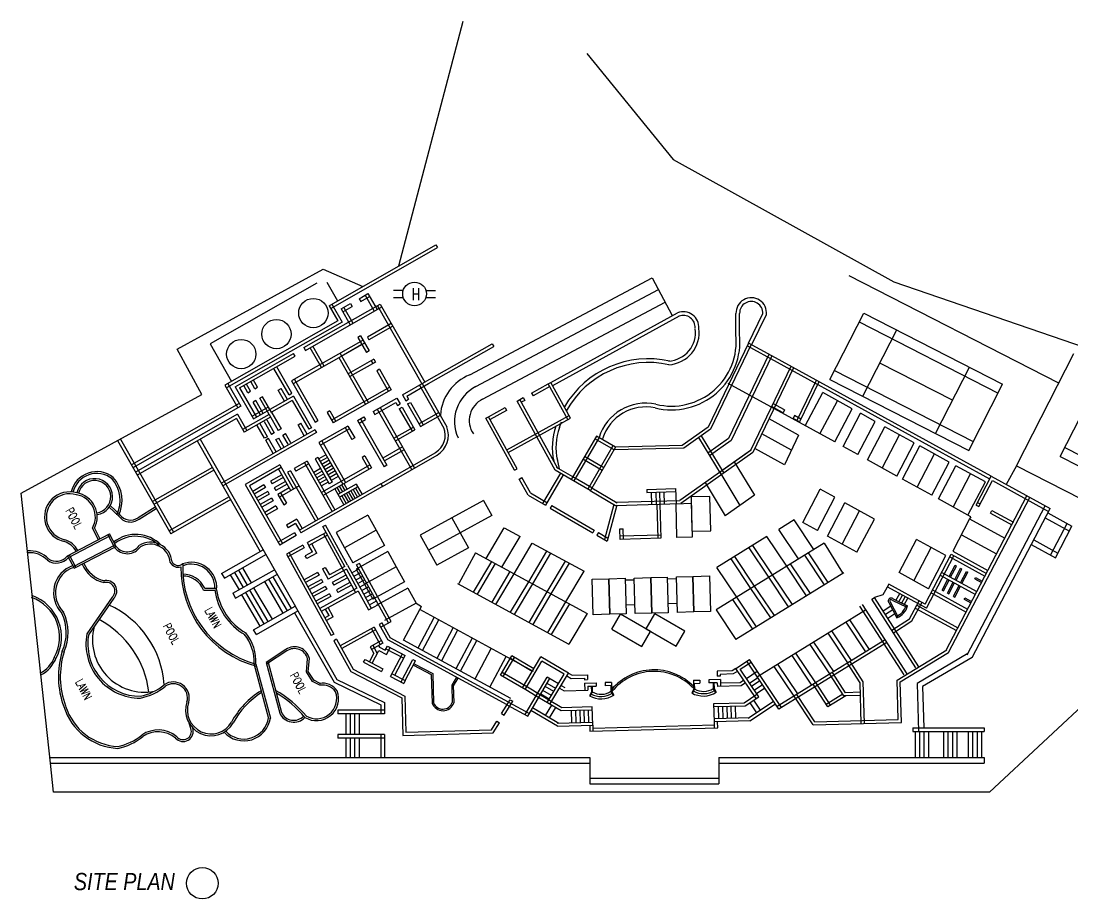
# Model space of a CAD drawing. Extents: x -2888 to 8486, y -2377 to 1555.
# Drawn here: x 5627.1 to 5827.4, y -234.8 to -67.6 of the extents above; entities that cross this region are included whole.
import ezdxf
from ezdxf.enums import TextEntityAlignment as Align

# ---------------------------------------------------------------- set-up
doc = ezdxf.new("R2010")
doc.units = 0
doc.layers.get('0').update_dxf_attribs({"linetype": 'CONTINUOUS'})
doc.layers.add('BUILD', color=8, linetype='CONTINUOUS')
doc.layers.add('MIMIC_SIZE', color=7, linetype='CONTINUOUS')
doc.styles.add('ARIAL_NARROW_ITALIC', font='ARIALNI.TTF')
doc.styles.add('PLOT02__REVB$0$NARROW', font='SIMPLEX', dxfattribs={"width": 0.75})

msp = doc.modelspace()

# ---------------------------------------------------------------- linework, layer by layer
at = {"color": 1, "linetype": 'BYBLOCK'}
for centre, radius in [((5702.034, -119.592), 2.25), ((5661.628, -231.78), 3)]:
    msp.add_circle(centre, radius, dxfattribs=at)
at = {"layer": 'MIMIC_SIZE', "color": 0}
for p, q in [((5699.057, -114.249), (5711.291, -67.641)), ((5734.857, -73.827), (5751.284, -93.974)), ((5751.284, -93.974), (5793.3, -117.281)), ((5685.766, -121.829), (5706.081, -110.243)), ((5686.065, -122.353), (5706.38, -110.767)), ((5706.081, -110.243), (5706.38, -110.767)), ((5656.814, -130.087), (5684.65, -114.896)), ((5684.65, -114.896), (5692.183, -118.169)), ((5824.687, -136.558), (5784.792, -116.156)), ((5683.446, -117.526), (5663.107, -129.125)), ((5685.355, -117.337), (5687.389, -120.903)), ((5712.536, -134.979), (5747.292, -116.531)), ((5747.292, -116.531), (5751.11, -123.723)), ((5793.3, -117.281), (5892.087, -151.309)), ((5691.485, -120.497), (5693.163, -119.54)), ((5691.784, -121.021), (5693.462, -120.064)), ((5692.639, -119.839), (5694.369, -122.872)), ((5693.163, -119.54), (5694.893, -122.573)), ((5713.731, -137.23), (5748.487, -118.782)), ((5680.984, -129.81), (5695.493, -121.536)), ((5681.283, -130.334), (5695.792, -122.06)), ((5685.766, -121.829), (5687.413, -124.717)), ((5686.29, -121.53), (5688.236, -124.942)), ((5688.049, -122.457), (5689.835, -121.438)), ((5688.348, -122.981), (5690.133, -121.962)), ((5688.573, -122.158), (5690.303, -125.191)), ((5689.835, -121.438), (5690.133, -121.962)), ((5691.485, -120.497), (5691.784, -121.021)), ((5694.969, -121.835), (5703.443, -136.694)), ((5695.493, -121.536), (5703.967, -136.395)), ((5715, -139.621), (5749.756, -121.173)), ((5688.049, -122.457), (5689.779, -125.489)), ((5727.995, -136.437), (5752.117, -123.169)), ((5728.336, -137.057), (5752.458, -123.789)), ((5763.224, -127.36), (5763.224, -123.331)), ((5763.928, -127.288), (5763.931, -123.308)), ((5765.602, -128.94), (5768.342, -123.336)), ((5766.238, -129.251), (5769.038, -123.524)), ((5781.102, -135.863), (5787.565, -123.225)), ((5787.565, -123.225), (5814.002, -136.745)), ((5687.413, -124.717), (5665.944, -136.961)), ((5688.236, -124.942), (5666.242, -137.485)), ((5697.603, -125.236), (5693.057, -127.829)), ((5697.902, -125.76), (5693.356, -128.353)), ((5786.689, -124.937), (5813.127, -138.457)), ((5691.762, -127.6), (5691.238, -127.899)), ((5691.238, -127.899), (5692.868, -130.757)), ((5691.762, -127.6), (5693.392, -130.458)), ((5693.057, -127.829), (5693.356, -128.353)), ((5787.41, -139.089), (5793.873, -126.451)), ((5661.544, -138.755), (5656.814, -130.087)), ((5663.107, -129.125), (5667.176, -136.258)), ((5692.227, -128.416), (5678.633, -136.168)), ((5692.525, -128.94), (5678.932, -136.692)), ((5680.984, -129.81), (5681.283, -130.334)), ((5684.299, -133.631), (5682.14, -129.846)), ((5684.823, -133.332), (5682.664, -129.547)), ((5692.001, -129.238), (5688.049, -131.493)), ((5704.393, -136.152), (5716.816, -129.067)), ((5704.692, -136.676), (5717.115, -129.591)), ((5716.816, -129.067), (5717.115, -129.591)), ((5765.6, -128.945), (5757.917, -144.946)), ((5766.135, -129.202), (5758.385, -145.341)), ((5811.539, -154.833), (5765.343, -129.48)), ((5770.043, -131.383), (5765.6, -128.945)), ((5667.903, -137.271), (5678.992, -130.946)), ((5668.725, -137.496), (5679.291, -131.47)), ((5679.291, -131.47), (5678.992, -130.946)), ((5687.639, -131.726), (5692.718, -140.632)), ((5687.864, -130.904), (5693.242, -140.333)), ((5694.289, -132.031), (5689.402, -134.818)), ((5693.392, -130.458), (5692.868, -130.757)), ((5693.392, -130.458), (5692.868, -130.757)), ((5694.289, -132.031), (5694.588, -132.555)), ((5769.508, -131.126), (5761.825, -147.127)), ((5770.043, -131.383), (5762.293, -147.522)), ((5811.825, -154.313), (5770.043, -131.383)), ((5816.618, -152.337), (5827.578, -130.906)), ((5678.142, -138.81), (5675.266, -133.766)), ((5678.666, -138.511), (5675.79, -133.467)), ((5694.588, -132.555), (5689.701, -135.342)), ((5693.765, -132.33), (5694.064, -132.854)), ((5695.368, -133.924), (5694.844, -134.223)), ((5695.368, -133.924), (5694.844, -134.223)), ((5695.368, -133.924), (5697.604, -137.845)), ((5773.662, -133.406), (5765.979, -149.407)), ((5774.197, -133.663), (5766.447, -149.802)), ((5781.977, -134.151), (5808.415, -147.671)), ((5804.462, -139.838), (5790.642, -132.77)), ((5801.231, -146.157), (5807.694, -133.519)), ((5672.155, -137.363), (5671.37, -135.988)), ((5678.633, -136.168), (5683.095, -143.991)), ((5679.157, -135.869), (5683.619, -143.693)), ((5694.844, -134.223), (5697.08, -138.144)), ((5699.733, -138.809), (5704.393, -136.152)), ((5778.489, -136.055), (5774.832, -143.669)), ((5781.102, -135.863), (5807.539, -149.383)), ((5665.944, -136.961), (5668.406, -141.28)), ((5666.468, -136.662), (5668.93, -140.981)), ((5667.903, -137.271), (5671.389, -143.384)), ((5668.725, -137.496), (5671.913, -143.085)), ((5670.293, -138.425), (5669.509, -137.049)), ((5670.817, -138.126), (5670.033, -136.75)), ((5670.293, -138.425), (5670.817, -138.126)), ((5671.631, -137.662), (5670.846, -136.286)), ((5671.631, -137.662), (5672.155, -137.363)), ((5676.094, -137.92), (5676.618, -137.621)), ((5677.29, -140.018), (5676.094, -137.92)), ((5677.814, -139.719), (5676.618, -137.621)), ((5697.306, -137.321), (5686.234, -143.636)), ((5697.604, -137.845), (5686.533, -144.16)), ((5700.556, -139.035), (5704.692, -136.676)), ((5702.977, -136.959), (5707.634, -145.125)), ((5703.501, -136.661), (5708.181, -144.867)), ((5724.317, -138.46), (5727.475, -136.723)), ((5727.761, -137.243), (5724.603, -138.98)), ((5727.475, -136.723), (5727.995, -136.437)), ((5731.219, -143.53), (5727.475, -136.723)), ((5731.739, -143.244), (5727.995, -136.437)), ((5782.023, -147.778), (5761.745, -136.65)), ((5779.023, -136.312), (5775.353, -143.955)), ((5807.539, -149.383), (5814.002, -136.745)), ((5824.968, -150.565), (5831.431, -137.927)), ((5627.111, -157.546), (5661.544, -138.755)), ((5671.819, -139.883), (5671.295, -140.182)), ((5672.696, -142.638), (5671.295, -140.182)), ((5673.22, -142.339), (5671.819, -139.883)), ((5673.099, -139.153), (5672.575, -139.451)), ((5674.329, -142.527), (5672.575, -139.451)), ((5674.853, -142.228), (5673.099, -139.153)), ((5678.977, -139.056), (5674.5, -141.609)), ((5678.752, -139.879), (5674.799, -142.133)), ((5678.142, -138.81), (5678.666, -138.511)), ((5678.752, -139.879), (5681.88, -145.365)), ((5678.977, -139.056), (5682.404, -145.066)), ((5694.149, -141.994), (5698.67, -139.416)), ((5698.67, -139.416), (5699.311, -140.54)), ((5699.733, -138.809), (5700.374, -139.933)), ((5700.374, -139.933), (5700.898, -139.634)), ((5700.556, -139.035), (5700.898, -139.634)), ((5721.557, -139.978), (5722.077, -139.692)), ((5728.792, -153.131), (5721.557, -139.978)), ((5722.077, -139.692), (5722.714, -139.342)), ((5729.312, -152.845), (5722.077, -139.692)), ((5723, -139.862), (5722.363, -140.212)), ((5722.714, -139.342), (5723, -139.862)), ((5724.317, -138.46), (5724.603, -138.98)), ((5776.422, -144.705), (5779.739, -138.378)), ((5779.223, -146.242), (5782.54, -139.915)), ((5785.34, -141.452), (5779.739, -138.378)), ((5668.632, -140.457), (5648.13, -152.149)), ((5668.93, -140.981), (5648.428, -152.673)), ((5671.09, -142.86), (5674.201, -141.085)), ((5671.389, -143.384), (5674.5, -141.609)), ((5685.917, -141.862), (5685.393, -142.161)), ((5685.917, -141.862), (5685.393, -142.161)), ((5685.393, -142.161), (5686.533, -144.16)), ((5685.917, -141.862), (5687.057, -143.861)), ((5694.149, -141.994), (5694.448, -142.518)), ((5694.448, -142.518), (5698.445, -140.239)), ((5694.935, -141.546), (5701.503, -153.062)), ((5695.459, -141.247), (5702.027, -152.763)), ((5698.445, -140.239), (5698.787, -140.838)), ((5698.787, -140.838), (5699.311, -140.54)), ((5699.135, -141.449), (5699.659, -141.15)), ((5699.135, -141.449), (5701.589, -145.752)), ((5699.659, -141.15), (5702.113, -145.453)), ((5700.722, -140.543), (5701.246, -140.244)), ((5700.722, -140.543), (5703.176, -144.846)), ((5701.246, -140.244), (5703.7, -144.547)), ((5702.877, -144.322), (5706.645, -142.173)), ((5716.114, -142.972), (5719.272, -141.235)), ((5719.558, -141.755), (5716.4, -143.492)), ((5719.272, -141.235), (5719.558, -141.755)), ((5772.196, -142.223), (5770.006, -141.021)), ((5772.454, -141.687), (5770.263, -140.485)), ((5772.454, -141.687), (5772.196, -142.223)), ((5782.023, -147.778), (5785.34, -141.452)), ((5668.336, -142.482), (5648.928, -153.55)), ((5668.111, -143.305), (5649.227, -154.074)), ((5668.111, -143.305), (5669.602, -145.918)), ((5668.336, -142.482), (5670.126, -145.619)), ((5674.329, -142.527), (5669.303, -145.394)), ((5674.628, -143.051), (5669.602, -145.918)), ((5673.402, -143.877), (5674.803, -146.333)), ((5673.926, -143.578), (5675.327, -146.034)), ((5674.329, -142.527), (5676.083, -145.603)), ((5674.853, -142.228), (5676.607, -145.304)), ((5679.845, -144.498), (5680.369, -144.199)), ((5681.566, -146.298), (5680.369, -144.199)), ((5683.095, -143.991), (5683.619, -143.693)), ((5691.199, -143.677), (5692.396, -142.994)), ((5691.199, -143.677), (5696.235, -152.508)), ((5691.497, -144.201), (5692.695, -143.518)), ((5691.723, -143.378), (5696.759, -152.209)), ((5692.396, -142.994), (5692.695, -143.518)), ((5703.176, -144.846), (5706.944, -142.697)), ((5715.595, -143.258), (5716.114, -142.972)), ((5721.034, -153.147), (5715.595, -143.258)), ((5721.554, -152.861), (5716.114, -142.972)), ((5719.573, -149.259), (5731.453, -142.724)), ((5719.858, -149.779), (5731.739, -143.244)), ((5729.627, -145.013), (5730.011, -143.957)), ((5775.158, -146.495), (5769.521, -143.401)), ((5774.383, -142.746), (5774.126, -143.282)), ((5775.353, -143.955), (5774.126, -143.282)), ((5775.61, -143.42), (5774.383, -142.746)), ((5783.611, -148.65), (5786.928, -142.323)), ((5786.411, -150.187), (5789.728, -143.86)), ((5789.728, -143.86), (5786.928, -142.323)), ((5683.059, -145.446), (5665.252, -155.602)), ((5683.358, -145.97), (5665.55, -156.125)), ((5673.496, -147.079), (5672.095, -144.622)), ((5674.02, -146.78), (5672.619, -144.323)), ((5675.327, -146.034), (5674.803, -146.333)), ((5676.607, -145.304), (5676.083, -145.603)), ((5676.967, -146.455), (5677.491, -146.156)), ((5678.499, -147.924), (5677.491, -146.156)), ((5681.042, -146.596), (5679.845, -144.498)), ((5682.404, -145.066), (5681.88, -145.365)), ((5683.059, -145.446), (5683.358, -145.97)), ((5689.338, -144.738), (5683.828, -147.88)), ((5689.637, -145.262), (5684.127, -148.404)), ((5688.814, -145.037), (5690.114, -147.317)), ((5689.338, -144.738), (5690.638, -147.018)), ((5698.079, -147.059), (5701.814, -144.929)), ((5698.378, -147.583), (5702.113, -145.453)), ((5757.917, -144.946), (5752.965, -148.446)), ((5758.385, -145.341), (5753.308, -148.93)), ((5788.261, -151.202), (5791.578, -144.875)), ((5797.179, -147.949), (5791.578, -144.875)), ((5645.488, -147.517), (5655.6, -165.249)), ((5646.018, -147.228), (5656.124, -164.95)), ((5660.662, -147.553), (5672.67, -168.61)), ((5661.186, -147.254), (5679.363, -179.127)), ((5674.02, -146.78), (5673.496, -147.079)), ((5674.213, -147.118), (5673.689, -147.417)), ((5675.14, -149.962), (5673.689, -147.417)), ((5675.664, -149.663), (5674.213, -147.118)), ((5675.646, -147.331), (5676.17, -147.032)), ((5676.654, -149.099), (5675.646, -147.331)), ((5677.178, -148.8), (5676.17, -147.032)), ((5677.975, -148.223), (5676.967, -146.455)), ((5683.828, -147.88), (5688.357, -155.821)), ((5684.352, -147.581), (5688.881, -155.523)), ((5690.638, -147.018), (5690.114, -147.317)), ((5708.481, -146.61), (5708.491, -146.628)), ((5736.649, -146.654), (5731.84, -154.907)), ((5737.162, -146.952), (5732.352, -155.206)), ((5740.008, -149.297), (5736.351, -147.166)), ((5740.323, -148.795), (5736.649, -146.654)), ((5756.082, -146.919), (5760.424, -154.06)), ((5756.588, -146.611), (5760.909, -153.717)), ((5761.825, -147.127), (5757.896, -149.904)), ((5762.293, -147.522), (5758.205, -150.412)), ((5773.801, -149.32), (5768.164, -146.226)), ((5775.158, -146.495), (5772.444, -152.145)), ((5791.061, -152.739), (5794.378, -146.412)), ((5793.861, -154.275), (5797.179, -147.949)), ((5695.606, -155.73), (5706.061, -149.768)), ((5699.726, -148.73), (5695.99, -150.86)), ((5700.025, -149.254), (5696.289, -151.384)), ((5739.811, -148.496), (5735.001, -156.75)), ((5740.323, -148.795), (5735.514, -157.048)), ((5753.308, -148.93), (5740.008, -149.297)), ((5752.965, -148.446), (5740.323, -148.795)), ((5766.105, -149.318), (5752.526, -158.916)), ((5766.447, -149.802), (5752.722, -159.504)), ((5765.979, -149.407), (5760.6, -153.209)), ((5772.444, -152.145), (5766.808, -149.052)), ((5786.411, -150.187), (5783.611, -148.65)), ((5794.905, -154.848), (5798.222, -148.521)), ((5797.705, -156.385), (5801.022, -150.058)), ((5803.823, -151.595), (5798.222, -148.521)), ((5825.844, -148.853), (5852.281, -162.373)), ((5676.358, -152.14), (5669.791, -155.886)), ((5676.358, -152.14), (5678.987, -156.752)), ((5681.593, -151.426), (5679.136, -152.828)), ((5681.892, -151.95), (5679.435, -153.352)), ((5681.069, -151.725), (5686.36, -161.003)), ((5681.593, -151.426), (5686.884, -160.704)), ((5683.632, -150.715), (5683.108, -151.014)), ((5683.108, -151.014), (5685.806, -155.745)), ((5683.632, -150.715), (5686.33, -155.446)), ((5685.172, -150.235), (5683.803, -151.016)), ((5685.463, -150.746), (5684.095, -151.527)), ((5693.568, -152.156), (5684.322, -157.428)), ((5685.754, -151.257), (5684.386, -152.037)), ((5686.046, -151.768), (5684.677, -152.548)), ((5692.583, -150.429), (5692.059, -150.728)), ((5692.059, -150.728), (5693.343, -152.978)), ((5692.583, -150.429), (5693.867, -152.68)), ((5695.905, -156.254), (5706.37, -150.286)), ((5696.759, -152.209), (5696.235, -152.508)), ((5729.134, -150.822), (5729.598, -152.914)), ((5737.733, -153.201), (5734.076, -151.07)), ((5738.049, -152.698), (5734.375, -150.557)), ((5762.907, -151.578), (5766.761, -157.917)), ((5793.861, -154.275), (5788.261, -151.202)), ((5800.506, -157.922), (5803.823, -151.595)), ((5824.968, -150.565), (5851.406, -164.085)), ((5663.55, -152.617), (5652.115, -159.138)), ((5663.849, -153.141), (5652.414, -159.662)), ((5676.657, -152.664), (5670.613, -156.111)), ((5676.74, -154.029), (5674.594, -155.253)), ((5676.133, -152.963), (5678.463, -157.05)), ((5678.391, -153.253), (5677.867, -153.552)), ((5677.867, -153.552), (5683.158, -162.829)), ((5678.391, -153.253), (5683.682, -162.531)), ((5679.136, -152.828), (5679.435, -153.352)), ((5684.153, -152.847), (5682.833, -153.6)), ((5684.445, -153.358), (5683.124, -154.111)), ((5684.736, -153.869), (5683.416, -154.622)), ((5693.867, -152.68), (5684.621, -157.952)), ((5686.337, -152.279), (5684.969, -153.059)), ((5686.628, -152.79), (5685.26, -153.57)), ((5686.92, -153.3), (5685.551, -154.081)), ((5687.211, -153.811), (5685.843, -154.592)), ((5721.034, -153.147), (5721.554, -152.861)), ((5729.804, -153.721), (5726.424, -159.52)), ((5730.316, -154.019), (5726.937, -159.818)), ((5731.84, -154.907), (5728.792, -153.131)), ((5732.139, -154.395), (5729.091, -152.619)), ((5760.128, -153.542), (5763.982, -159.881)), ((5801.796, -158.63), (5805.114, -152.304)), ((5804.597, -160.167), (5807.914, -153.841)), ((5810.714, -155.377), (5805.114, -152.304)), ((5816.618, -152.337), (5814.675, -155.878)), ((5816.618, -152.337), (5856.514, -172.739)), ((5669.791, -155.886), (5676.358, -167.402)), ((5670.613, -156.111), (5676.882, -167.103)), ((5673.368, -155.953), (5671.221, -157.177)), ((5673.368, -155.953), (5673.666, -156.477)), ((5674.594, -155.253), (5674.893, -155.777)), ((5677.039, -154.553), (5674.893, -155.777)), ((5677.451, -155.274), (5675.304, -156.498)), ((5677.749, -155.798), (5675.603, -157.022)), ((5680.04, -156.151), (5676.317, -158.274)), ((5695.606, -155.73), (5680.109, -164.568)), ((5685.027, -154.38), (5683.707, -155.133)), ((5685.319, -154.89), (5683.998, -155.643)), ((5685.61, -155.401), (5684.29, -156.154)), ((5686.33, -155.446), (5685.806, -155.745)), ((5687.502, -154.322), (5686.134, -155.103)), ((5690.914, -155.812), (5687.457, -157.784)), ((5687.698, -156.198), (5688.321, -157.291)), ((5688.13, -155.951), (5688.753, -157.044)), ((5688.562, -155.705), (5689.185, -156.798)), ((5690.914, -155.812), (5692.031, -157.769)), ((5695.606, -155.73), (5695.905, -156.254)), ((5721.966, -154.842), (5722.486, -154.556)), ((5723.651, -157.904), (5721.966, -154.842)), ((5724.091, -157.474), (5722.486, -154.556)), ((5735.497, -157.038), (5731.84, -154.907)), ((5735.813, -156.536), (5732.139, -154.395)), ((5757.35, -155.506), (5761.204, -161.845)), ((5800.506, -157.922), (5794.905, -154.848)), ((5807.397, -161.704), (5810.714, -155.377)), ((5808.945, -159.806), (5811.825, -154.313)), ((5809.465, -160.091), (5812.069, -155.124)), ((5811.825, -154.313), (5823.03, -160.463)), ((5812.069, -155.124), (5822.754, -160.988)), ((5632.716, -208.914), (5627.111, -157.546)), ((5666.736, -158.204), (5655.302, -164.725)), ((5673.666, -156.477), (5671.52, -157.701)), ((5674.078, -157.198), (5671.931, -158.422)), ((5674.376, -157.722), (5672.23, -158.946)), ((5674.078, -157.198), (5674.376, -157.722)), ((5675.304, -156.498), (5675.603, -157.022)), ((5678.165, -156.526), (5676.018, -157.75)), ((5676.018, -157.75), (5677.153, -159.74)), ((5676.542, -157.452), (5677.677, -159.441)), ((5695.905, -156.254), (5680.407, -165.092)), ((5686.833, -156.691), (5688.573, -159.741)), ((5687.265, -156.444), (5687.889, -157.537)), ((5691.213, -156.336), (5687.755, -158.308)), ((5688.188, -158.061), (5689.005, -159.495)), ((5688.62, -157.815), (5689.437, -159.248)), ((5689.052, -157.568), (5689.87, -159.002)), ((5689.484, -157.322), (5690.302, -158.755)), ((5689.916, -157.075), (5690.734, -158.509)), ((5690.349, -156.829), (5691.166, -158.262)), ((5690.781, -156.582), (5691.598, -158.016)), ((5723.651, -157.904), (5726.937, -159.818)), ((5724.091, -157.474), (5727.235, -159.306)), ((5735.497, -157.038), (5740.316, -159.846)), ((5735.795, -156.526), (5740.614, -159.334)), ((5746.268, -156.795), (5751.743, -156.643)), ((5746.268, -156.795), (5746.285, -157.387)), ((5746.285, -157.387), (5751.759, -157.236)), ((5747.111, -157.365), (5747.174, -159.657)), ((5747.987, -157.34), (5748.051, -159.633)), ((5748.695, -157.321), (5748.758, -159.613)), ((5749.487, -157.299), (5749.55, -159.591)), ((5751.743, -156.643), (5751.822, -159.529)), ((5766.761, -157.917), (5761.204, -161.845)), ((5775.939, -163.105), (5779.257, -156.778)), ((5782.057, -158.315), (5779.257, -156.778)), ((5803.159, -187.571), (5818.632, -158.062)), ((5643.9, -160.195), (5645.659, -161.827)), ((5644.141, -159.936), (5645.899, -161.568)), ((5649.408, -162.174), (5652.665, -160.132)), ((5667.035, -158.728), (5655.6, -165.249)), ((5674.792, -158.45), (5672.645, -159.674)), ((5675.091, -158.974), (5672.944, -160.198)), ((5675.652, -159.959), (5673.506, -161.183)), ((5674.792, -158.45), (5675.091, -158.974)), ((5675.652, -159.959), (5675.951, -160.483)), ((5677.153, -159.74), (5677.677, -159.441)), ((5715.171, -158.89), (5709.144, -162.2)), ((5715.171, -158.89), (5716.747, -161.759)), ((5728.168, -159.85), (5727.87, -160.362)), ((5728.168, -159.85), (5736.262, -164.566)), ((5739.992, -159.658), (5738.17, -166.364)), ((5740.565, -159.813), (5738.701, -166.674)), ((5740.299, -159.253), (5752.526, -158.916)), ((5740.316, -159.846), (5752.722, -159.504)), ((5748.166, -159.63), (5748.345, -166.136)), ((5748.758, -159.613), (5748.938, -166.119)), ((5778.74, -164.642), (5782.057, -158.315)), ((5780.661, -165.696), (5783.978, -159.37)), ((5789.579, -162.443), (5783.978, -159.37)), ((5807.942, -162.003), (5801.796, -158.63)), ((5803.685, -187.846), (5819.157, -158.337)), ((5807.25, -188.323), (5822.12, -159.963)), ((5808.945, -159.806), (5809.465, -160.091)), ((5809.22, -159.28), (5809.74, -159.566)), ((5649.596, -162.474), (5652.853, -160.432)), ((5675.951, -160.483), (5673.805, -161.707)), ((5693.154, -161.727), (5687.127, -165.037)), ((5693.154, -161.727), (5694.73, -164.596)), ((5709.144, -162.2), (5703.117, -165.51)), ((5709.144, -162.2), (5710.72, -165.069)), ((5709.144, -162.2), (5710.72, -165.069)), ((5716.747, -161.759), (5710.72, -165.069)), ((5727.87, -160.362), (5735.963, -165.078)), ((5783.461, -167.233), (5786.778, -160.906)), ((5807.942, -162.003), (5807.718, -162.437)), ((5808.169, -188.805), (5823.03, -160.463)), ((5811.701, -161.318), (5811.976, -160.793)), ((5811.701, -161.318), (5815.757, -163.544)), ((5811.976, -160.793), (5816.043, -163.024)), ((5822.092, -162.209), (5826.722, -164.75)), ((5822.591, -161.299), (5827.204, -163.831)), ((5640.693, -164.177), (5641.795, -166.386)), ((5641.092, -164.184), (5642.109, -166.222)), ((5679.62, -162.493), (5677.684, -163.598)), ((5677.684, -163.598), (5677.982, -164.122)), ((5679.395, -163.316), (5677.982, -164.122)), ((5679.395, -163.316), (5680.109, -164.568)), ((5679.62, -162.493), (5680.633, -164.27)), ((5684.578, -163.878), (5685.098, -163.592)), ((5688.763, -171.498), (5684.578, -163.878)), ((5689.283, -171.213), (5685.098, -163.592)), ((5715.654, -169.958), (5719.108, -164.13)), ((5719.108, -164.13), (5722.125, -165.771)), ((5774.305, -162.607), (5771.383, -164.411)), ((5778.075, -168.235), (5774.305, -162.607)), ((5778.74, -164.642), (5775.939, -163.105)), ((5786.262, -168.77), (5789.579, -162.443)), ((5807.718, -162.437), (5804.514, -168.549)), ((5807.718, -162.437), (5814.412, -166.111)), ((5823.137, -169.351), (5826.294, -163.331)), ((5824.047, -169.851), (5827.204, -163.831)), ((5635.983, -169.429), (5643.954, -165.256)), ((5636.147, -169.743), (5644.118, -165.57)), ((5644.896, -167.819), (5643.64, -165.42)), ((5645.21, -167.655), (5643.954, -165.256)), ((5679.197, -165.088), (5676.059, -166.878)), ((5679.496, -165.612), (5676.358, -167.402)), ((5679.197, -165.088), (5679.496, -165.612)), ((5680.109, -164.568), (5680.407, -165.092)), ((5685.19, -164.993), (5681.645, -166.94)), ((5685.476, -165.513), (5681.931, -167.46)), ((5684.67, -165.278), (5690.804, -176.447)), ((5687.127, -165.037), (5688.703, -167.906)), ((5694.73, -164.596), (5688.703, -167.906)), ((5694.73, -164.596), (5696.305, -167.465)), ((5703.117, -165.51), (5704.693, -168.379)), ((5710.72, -165.069), (5704.693, -168.379)), ((5710.72, -165.069), (5712.295, -167.938)), ((5718.671, -171.599), (5722.125, -165.771)), ((5736.262, -164.566), (5735.963, -165.078)), ((5737.061, -165.032), (5736.763, -165.544)), ((5736.763, -165.544), (5738.701, -166.674)), ((5737.061, -165.032), (5738.862, -166.081)), ((5741.148, -164.346), (5741.741, -164.329)), ((5741.203, -166.333), (5741.148, -164.346)), ((5748.922, -165.527), (5741.187, -165.74)), ((5748.938, -166.119), (5741.203, -166.333)), ((5741.796, -166.317), (5741.741, -164.329)), ((5769.134, -165.8), (5759.596, -171.69)), ((5772.905, -171.428), (5769.134, -165.8)), ((5775.154, -170.04), (5771.383, -164.411)), ((5786.262, -168.77), (5780.661, -165.696)), ((5806.151, -165.426), (5812.844, -169.1)), ((5637.075, -171.515), (5645.045, -167.342)), ((5637.239, -171.828), (5645.21, -167.655)), ((5680.74, -167.437), (5677.627, -169.146)), ((5681.026, -167.956), (5677.913, -169.666)), ((5680.74, -167.437), (5681.026, -167.956)), ((5681.931, -167.46), (5681.645, -166.94)), ((5682.613, -168.702), (5681.931, -167.46)), ((5683.418, -168.936), (5682.45, -167.174)), ((5688.703, -167.906), (5690.278, -170.775)), ((5696.305, -167.465), (5690.278, -170.775)), ((5712.295, -167.938), (5706.268, -171.247)), ((5720.993, -172.861), (5724.447, -167.033)), ((5724.447, -167.033), (5734.296, -172.388)), ((5780.009, -167.041), (5759.443, -179.742)), ((5769.486, -173.54), (5765.716, -167.911)), ((5770.204, -173.096), (5766.434, -167.468)), ((5780.009, -167.041), (5783.49, -172.678)), ((5794.287, -172.655), (5797.605, -166.328)), ((5797.088, -174.192), (5800.405, -167.865)), ((5803.205, -169.402), (5797.605, -166.328)), ((5819.435, -167.319), (5824.047, -169.851)), ((5819.934, -166.409), (5824.529, -168.931)), ((5635.872, -169.52), (5635.983, -169.429)), ((5635.983, -169.429), (5637.239, -171.828)), ((5636.297, -169.265), (5637.552, -171.664)), ((5665.301, -172.828), (5673.203, -168.326)), ((5665.818, -173.735), (5673.731, -169.226)), ((5677.627, -169.146), (5686.129, -184.626)), ((5678.147, -168.86), (5686.648, -184.341)), ((5682.613, -168.702), (5681.212, -169.471)), ((5681.497, -169.991), (5681.212, -169.471)), ((5683.418, -168.936), (5681.497, -169.991)), ((5696.96, -168.658), (5690.933, -171.968)), ((5696.96, -168.658), (5698.536, -171.527)), ((5704.693, -168.379), (5706.268, -171.247)), ((5713.657, -168.873), (5710.493, -174.693)), ((5713.657, -168.873), (5734.893, -180.419)), ((5723.781, -174.377), (5727.235, -168.55)), ((5724.523, -174.781), (5727.977, -168.953)), ((5766.067, -175.651), (5762.297, -170.022)), ((5766.785, -175.207), (5763.015, -169.579)), ((5780.094, -174.946), (5776.323, -169.317)), ((5780.812, -174.502), (5777.042, -168.874)), ((5799.242, -178.627), (5804.212, -169.148)), ((5799.487, -179.438), (5804.732, -169.434)), ((5799.888, -175.729), (5803.205, -169.402)), ((5803.937, -169.674), (5810.62, -173.342)), ((5804.212, -169.148), (5810.906, -172.822)), ((5804.514, -168.549), (5811.207, -172.222)), ((5667.447, -176.594), (5675.348, -172.092)), ((5668.51, -172.202), (5670.178, -175.037)), ((5669.287, -171.759), (5670.956, -174.595)), ((5684.525, -171.935), (5685.045, -171.649)), ((5684.525, -171.935), (5685.608, -173.907)), ((5685.045, -171.649), (5685.842, -173.102)), ((5689.048, -172.018), (5685.608, -173.907)), ((5688.763, -171.498), (5685.842, -173.102)), ((5689.048, -172.018), (5691.038, -175.642)), ((5689.283, -171.213), (5691.844, -175.876)), ((5690.086, -172.676), (5691.425, -171.941)), ((5690.933, -171.968), (5692.509, -174.836)), ((5691.532, -170.903), (5691.012, -171.189)), ((5697.071, -182.222), (5691.012, -171.189)), ((5697.591, -181.937), (5691.532, -170.903)), ((5698.536, -171.527), (5692.509, -174.836)), ((5698.536, -171.527), (5700.111, -174.396)), ((5713.267, -176.367), (5716.721, -170.539)), ((5714.009, -176.77), (5717.463, -170.942)), ((5727.311, -176.297), (5730.766, -170.469)), ((5728.053, -176.7), (5731.507, -170.872)), ((5763.367, -177.319), (5759.596, -171.69)), ((5776.675, -177.057), (5772.905, -171.428)), ((5777.393, -176.613), (5773.623, -170.985)), ((5803.846, -173.391), (5804.963, -171.261)), ((5804.106, -173.534), (5805.223, -171.404)), ((5804.869, -173.952), (5805.986, -171.822)), ((5804.963, -171.261), (5805.223, -171.404)), ((5805.129, -174.095), (5806.246, -171.965)), ((5805.986, -171.822), (5806.246, -171.965)), ((5665.301, -172.828), (5665.818, -173.735)), ((5666.955, -173.087), (5668.624, -175.923)), ((5667.732, -172.645), (5669.401, -175.48)), ((5667.964, -177.501), (5675.797, -173.038)), ((5674.242, -173.924), (5677.761, -179.905)), ((5675.02, -173.481), (5678.539, -179.462)), ((5683.582, -172.612), (5680.99, -174.036)), ((5683.868, -173.132), (5681.275, -174.556)), ((5684.313, -173.942), (5681.72, -175.366)), ((5683.582, -172.612), (5683.868, -173.132)), ((5684.313, -173.942), (5684.598, -174.462)), ((5688.97, -173.108), (5686.377, -174.532)), ((5689.256, -173.628), (5686.663, -175.052)), ((5690.46, -173.357), (5691.799, -172.622)), ((5690.834, -174.038), (5692.173, -173.302)), ((5691.208, -174.718), (5692.547, -173.983)), ((5716.797, -178.286), (5720.251, -172.458)), ((5717.539, -178.689), (5720.993, -172.861)), ((5730.841, -178.216), (5734.296, -172.388)), ((5742.151, -174.041), (5743.883, -173.993)), ((5750.162, -173.82), (5751.894, -173.772)), ((5783.779, -172.67), (5763.213, -185.37)), ((5773.256, -179.168), (5769.486, -173.54)), ((5773.974, -178.725), (5770.204, -173.096)), ((5799.888, -175.729), (5794.287, -172.655)), ((5802.127, -173.124), (5808.811, -176.792)), ((5802.403, -172.599), (5809.096, -176.272)), ((5802.484, -175.989), (5803.571, -173.916)), ((5802.744, -176.132), (5803.831, -174.059)), ((5805.984, -174.564), (5807.101, -172.434)), ((5806.244, -174.707), (5807.361, -172.577)), ((5807.101, -172.434), (5807.361, -172.577)), ((5808.713, -173.828), (5808.851, -173.565)), ((5808.713, -173.828), (5809.996, -174.532)), ((5808.851, -173.565), (5810.134, -174.269)), ((5661.843, -175.966), (5664.008, -175.966)), ((5662.076, -175.612), (5664.371, -175.612)), ((5670.611, -175.993), (5674.13, -181.974)), ((5671.389, -175.55), (5674.908, -181.531)), ((5673.465, -174.367), (5676.984, -180.348)), ((5684.598, -174.462), (5682.005, -175.886)), ((5685.04, -175.266), (5682.447, -176.69)), ((5685.325, -175.786), (5682.732, -177.21)), ((5691.038, -175.642), (5683.995, -179.509)), ((5691.324, -176.162), (5684.281, -180.029)), ((5685.04, -175.266), (5685.325, -175.786)), ((5686.377, -174.532), (5686.663, -175.052)), ((5689.741, -174.512), (5687.148, -175.936)), ((5687.148, -175.936), (5687.434, -176.456)), ((5690.027, -175.032), (5687.434, -176.456)), ((5691.324, -176.162), (5693.283, -179.729)), ((5691.581, -175.399), (5692.921, -174.664)), ((5691.844, -175.876), (5693.803, -179.444)), ((5691.955, -176.079), (5693.294, -175.344)), ((5692.329, -176.76), (5693.668, -176.025)), ((5692.509, -174.836), (5694.084, -177.705)), ((5700.111, -174.396), (5694.084, -177.705)), ((5700.766, -175.589), (5694.739, -178.898)), ((5700.766, -175.589), (5702.342, -178.458)), ((5710.203, -174.701), (5731.439, -186.247)), ((5720.327, -180.205), (5723.781, -174.377)), ((5721.069, -180.609), (5724.523, -174.781)), ((5769.837, -181.279), (5766.067, -175.651)), ((5770.556, -180.836), (5766.785, -175.207)), ((5791.672, -175.99), (5791.171, -176.904)), ((5792.312, -174.824), (5791.672, -175.99)), ((5799.487, -179.438), (5792.026, -175.344)), ((5799.242, -178.627), (5792.312, -174.824)), ((5800.642, -175.957), (5807.336, -179.63)), ((5802.484, -175.989), (5802.744, -176.132)), ((5803.507, -176.551), (5804.594, -174.478)), ((5803.767, -176.693), (5804.854, -174.62)), ((5804.622, -177.163), (5805.709, -175.09)), ((5804.882, -177.305), (5805.969, -175.232)), ((5644.475, -177.335), (5639.651, -184.31)), ((5644.767, -177.536), (5639.942, -184.511)), ((5667.447, -176.594), (5667.964, -177.501)), ((5669.057, -176.878), (5672.576, -182.859)), ((5669.834, -176.436), (5673.353, -182.417)), ((5685.811, -176.671), (5683.218, -178.094)), ((5686.097, -177.19), (5683.504, -178.614)), ((5685.811, -176.671), (5686.097, -177.19)), ((5692.682, -177.402), (5694.021, -176.667)), ((5693.055, -178.083), (5694.394, -177.347)), ((5693.429, -178.763), (5694.768, -178.028)), ((5723.857, -182.125), (5727.311, -176.297)), ((5724.599, -182.528), (5728.053, -176.7)), ((5727.387, -184.044), (5730.841, -178.216)), ((5766.419, -183.391), (5762.648, -177.762)), ((5767.137, -182.947), (5763.367, -177.319)), ((5789.067, -177.689), (5789.576, -177.385)), ((5797.472, -190.765), (5789.067, -177.689)), ((5791.171, -176.904), (5789.576, -177.385)), ((5798.06, -190.584), (5789.576, -177.385)), ((5792.603, -178.191), (5794.105, -181.124)), ((5792.953, -177.906), (5795.779, -179.249)), ((5793.147, -177.67), (5795.907, -178.981)), ((5793.696, -177.931), (5794.4, -176.647)), ((5794.245, -178.232), (5794.95, -176.948)), ((5794.769, -178.519), (5795.473, -177.235)), ((5795.273, -178.796), (5795.977, -177.512)), ((5796.265, -181.432), (5798.137, -178.021)), ((5800.367, -176.482), (5807.05, -180.15)), ((5803.507, -176.551), (5803.767, -176.693)), ((5804.622, -177.163), (5804.882, -177.305)), ((5806.672, -177.72), (5806.81, -177.458)), ((5806.672, -177.72), (5807.955, -178.424)), ((5806.81, -177.458), (5808.093, -178.162)), ((5671.399, -183.53), (5679.316, -179.019)), ((5671.916, -184.437), (5679.817, -179.935)), ((5679.316, -179.019), (5679.833, -179.926)), ((5679.817, -179.935), (5687.251, -192.981)), ((5685.755, -180.837), (5685.073, -179.594)), ((5686.561, -181.071), (5685.593, -179.309)), ((5693.283, -179.729), (5695.142, -178.709)), ((5702.342, -178.458), (5696.315, -181.767)), ((5699.959, -185.503), (5703.034, -179.67)), ((5702.342, -178.458), (5703.343, -179.086)), ((5703.034, -179.67), (5703.343, -179.086)), ((5724.696, -191.449), (5703.034, -179.67)), ((5728.129, -184.447), (5731.583, -178.62)), ((5742.282, -178.761), (5744.013, -178.713)), ((5750.293, -178.54), (5752.024, -178.492)), ((5759.443, -179.742), (5763.213, -185.37)), ((5787.869, -179.82), (5767.303, -192.521)), ((5795.23, -192.133), (5786.826, -179.057)), ((5795.819, -191.951), (5787.335, -178.752)), ((5792.703, -179.038), (5791.242, -179.977)), ((5793.07, -179.754), (5791.676, -180.651)), ((5792.36, -178.367), (5793.841, -181.259)), ((5796.713, -181.849), (5798.657, -178.306)), ((5797.378, -179.389), (5805.199, -183.681)), ((5797.663, -178.869), (5805.484, -183.161)), ((5679.202, -180.286), (5686.744, -193.522)), ((5685.755, -180.837), (5684.963, -181.272)), ((5686.561, -181.071), (5685.248, -181.791)), ((5695.89, -182.194), (5695.314, -182.511)), ((5695.834, -182.225), (5697.377, -185.036)), ((5696.176, -182.714), (5697.591, -181.937)), ((5702.715, -187.001), (5705.791, -181.169)), ((5703.574, -187.469), (5706.65, -181.636)), ((5734.893, -180.419), (5731.439, -186.247)), ((5739.586, -183.412), (5741.243, -180.543)), ((5746.953, -183.841), (5741.243, -180.543)), ((5746.127, -183.364), (5747.785, -180.495)), ((5753.495, -183.793), (5747.785, -180.495)), ((5787.954, -187.725), (5784.184, -182.096)), ((5788.672, -187.281), (5784.902, -181.653)), ((5793.454, -180.503), (5792.128, -181.355)), ((5792.881, -183.623), (5796.265, -181.432)), ((5793.203, -184.121), (5796.713, -181.849)), ((5671.916, -184.437), (5671.399, -183.53)), ((5694.34, -183.046), (5687.884, -186.591)), ((5694.625, -183.565), (5688.169, -187.111)), ((5693.82, -183.331), (5695.486, -186.364)), ((5694.34, -183.046), (5696.006, -186.079)), ((5695.314, -182.511), (5696.941, -185.474)), ((5696.176, -182.714), (5695.599, -183.031)), ((5706.33, -188.967), (5709.406, -183.135)), ((5707.214, -189.388), (5710.29, -183.556)), ((5739.586, -183.412), (5745.296, -186.71)), ((5745.296, -186.71), (5746.953, -183.841)), ((5746.127, -183.364), (5751.837, -186.662)), ((5751.837, -186.662), (5753.495, -183.793)), ((5784.535, -189.836), (5780.765, -184.208)), ((5785.253, -189.393), (5781.483, -183.764)), ((5686.648, -184.341), (5686.129, -184.626)), ((5687.187, -185.322), (5686.667, -185.607)), ((5686.667, -185.607), (5689.894, -191.484)), ((5687.187, -185.322), (5690.327, -191.04)), ((5695.72, -185.559), (5693.552, -186.75)), ((5696.006, -186.079), (5693.837, -187.27)), ((5719.648, -197.82), (5696.941, -185.474)), ((5719.931, -197.299), (5697.377, -185.036)), ((5720.34, -196.585), (5699.959, -185.503)), ((5709.97, -190.887), (5713.046, -185.054)), ((5710.805, -191.4), (5713.881, -185.568)), ((5791.64, -185.449), (5771.073, -198.149)), ((5791.96, -185.948), (5771.404, -198.642)), ((5781.835, -191.504), (5778.064, -185.875)), ((5677.531, -187.256), (5673.765, -189.744)), ((5677.726, -187.552), (5673.862, -190.104)), ((5693.43, -189.615), (5694.26, -188.04)), ((5693.552, -186.75), (5694.26, -188.04)), ((5693.955, -189.891), (5695.232, -187.468)), ((5694.071, -186.464), (5694.934, -188.035)), ((5695.151, -186.548), (5695.364, -186.867)), ((5695.232, -187.468), (5696.678, -188.23)), ((5695.364, -186.867), (5696.43, -187.429)), ((5696.43, -187.429), (5696.854, -186.623)), ((5696.578, -187.148), (5699.984, -188.944)), ((5696.678, -188.23), (5697.379, -186.9)), ((5696.854, -186.623), (5700.261, -188.42)), ((5697.48, -192.421), (5699.736, -188.143)), ((5713.561, -192.899), (5716.637, -187.067)), ((5778.416, -193.615), (5774.646, -187.987)), ((5781.116, -191.947), (5777.346, -186.319)), ((5793.904, -193.119), (5803.376, -187.34)), ((5794.506, -193.447), (5803.685, -187.846)), ((5807.405, -188.05), (5797.716, -193.777)), ((5841.596, -186.363), (5811.519, -214.456)), ((5671.426, -189.95), (5674.238, -200.422)), ((5671.824, -190.066), (5674.579, -200.331)), ((5673.765, -189.744), (5676.353, -199.384)), ((5674.076, -189.538), (5676.695, -199.292)), ((5681.443, -191.548), (5681.674, -189.037)), ((5681.806, -191.46), (5682.032, -189.008)), ((5692.336, -189.708), (5692.613, -189.184)), ((5692.336, -189.708), (5695.743, -191.505)), ((5692.613, -189.184), (5696.019, -190.98)), ((5698.282, -192.173), (5700.261, -188.42)), ((5699.455, -193.462), (5701.711, -189.184)), ((5700.256, -193.215), (5702.236, -189.461)), ((5701.711, -189.184), (5702.236, -189.461)), ((5701.821, -190.248), (5705.227, -192.044)), ((5701.959, -189.986), (5705.519, -191.863)), ((5716.375, -194.429), (5719.451, -188.596)), ((5718.421, -192.151), (5720.581, -188.507)), ((5718.931, -192.454), (5721.091, -188.809)), ((5724.419, -191.471), (5720.278, -189.017)), ((5724.721, -190.961), (5720.581, -188.507)), ((5722.561, -194.605), (5726.078, -188.672)), ((5723.071, -194.908), (5726.286, -189.484)), ((5731.323, -191.78), (5726.078, -188.672)), ((5730.51, -191.988), (5726.286, -189.484)), ((5763.228, -190.899), (5765.784, -189.187)), ((5764.051, -191.062), (5766.114, -189.68)), ((5771.404, -198.642), (5765.291, -189.517)), ((5771.909, -198.331), (5765.784, -189.187)), ((5774.997, -195.726), (5771.227, -190.098)), ((5777.698, -194.059), (5773.927, -188.43)), ((5786.88, -193.612), (5784.477, -189.872)), ((5787.469, -193.43), (5784.981, -189.561)), ((5808.169, -188.805), (5798.77, -194.36)), ((5682.596, -193.366), (5681.443, -191.548)), ((5682.895, -193.177), (5681.806, -191.46)), ((5689.894, -191.484), (5699.585, -196.512)), ((5690.327, -191.04), (5700.169, -196.146)), ((5696.019, -190.98), (5695.743, -191.505)), ((5697.757, -191.897), (5700.256, -193.215)), ((5705.227, -192.044), (5705.377, -197.487)), ((5705.519, -191.863), (5705.672, -197.43)), ((5723.208, -194.989), (5718.421, -192.151)), ((5723.511, -194.479), (5718.723, -191.641)), ((5727.298, -197.407), (5730.51, -191.988)), ((5727.808, -197.71), (5731.323, -191.78)), ((5731.323, -191.78), (5732.038, -192.204)), ((5732.038, -192.204), (5734.956, -192.123)), ((5734.956, -192.123), (5734.981, -193.03)), ((5762.537, -191.362), (5759.619, -191.443)), ((5759.619, -191.443), (5759.644, -192.35)), ((5762.725, -191.95), (5760.228, -192.019)), ((5760.228, -192.019), (5760.237, -192.333)), ((5763.228, -190.899), (5762.537, -191.362)), ((5763.558, -191.392), (5762.725, -191.95)), ((5767.064, -196.626), (5763.228, -190.899)), ((5767.557, -196.296), (5764.051, -191.062)), ((5765.22, -192.808), (5767.283, -191.426)), ((5774.279, -196.17), (5770.509, -190.541)), ((5783.769, -196.12), (5781.095, -191.96)), ((5784.087, -195.518), (5781.6, -191.649)), ((5684.015, -194.106), (5682.596, -193.366)), ((5684.178, -193.793), (5682.76, -193.053)), ((5686.744, -193.522), (5695.618, -197.842)), ((5687.251, -192.981), (5696.326, -197.4)), ((5697.48, -192.421), (5699.98, -193.739)), ((5700.256, -193.215), (5699.98, -193.739)), ((5710.001, -192.575), (5709.112, -194.08)), ((5709.112, -194.08), (5709.203, -197.369)), ((5710.256, -192.726), (5709.368, -194.231)), ((5709.409, -194.072), (5709.501, -197.421)), ((5723.065, -199.679), (5727.302, -192.529)), ((5723.586, -199.962), (5727.813, -192.832)), ((5728.904, -194.698), (5727.278, -193.734)), ((5729.439, -193.795), (5727.302, -192.529)), ((5729.939, -194.114), (5730.654, -194.538)), ((5731.02, -192.29), (5731.883, -192.802)), ((5731.883, -192.802), (5734.38, -192.733)), ((5734.38, -192.733), (5734.389, -193.047)), ((5734.389, -193.047), (5734.981, -193.03)), ((5734.407, -193.708), (5736.626, -193.647)), ((5734.407, -193.708), (5734.443, -195.027)), ((5735.016, -194.284), (5736.643, -194.24)), ((5735.671, -194.266), (5735.701, -195.369)), ((5735.819, -194.262), (5735.85, -195.404)), ((5736.626, -193.647), (5736.643, -194.24)), ((5739.529, -193.567), (5738.318, -193.6)), ((5738.318, -193.6), (5738.334, -194.193)), ((5739.545, -194.159), (5738.334, -194.193)), ((5739.397, -194.163), (5739.429, -195.305)), ((5739.529, -193.567), (5739.565, -194.886)), ((5739.545, -194.159), (5739.576, -195.262)), ((5755.133, -193.136), (5756.344, -193.102)), ((5755.133, -193.136), (5755.169, -194.455)), ((5755.149, -193.729), (5756.36, -193.695)), ((5755.149, -193.729), (5755.179, -194.832)), ((5755.297, -193.725), (5755.329, -194.866)), ((5756.344, -193.102), (5756.36, -193.695)), ((5760.255, -192.994), (5758.035, -193.056)), ((5758.035, -193.056), (5758.051, -193.649)), ((5759.678, -193.604), (5758.051, -193.649)), ((5758.875, -193.626), (5758.907, -194.767)), ((5759.024, -193.622), (5759.054, -194.725)), ((5760.237, -192.333), (5759.644, -192.35)), ((5759.678, -193.604), (5759.698, -194.33)), ((5764.235, -194.205), (5759.698, -194.33)), ((5760.255, -192.994), (5760.291, -194.314)), ((5764.048, -193.617), (5760.275, -193.721)), ((5764.738, -193.154), (5764.048, -193.617)), ((5765.068, -193.647), (5764.235, -194.205)), ((5765.804, -193.679), (5767.374, -192.627)), ((5766.194, -194.261), (5767.764, -193.209)), ((5766.688, -194.999), (5768.259, -193.947)), ((5780.706, -198.227), (5777.933, -193.913)), ((5781.211, -197.915), (5778.438, -193.601)), ((5787.095, -201.398), (5786.88, -193.612)), ((5787.688, -201.382), (5787.469, -193.43)), ((5794.111, -200.611), (5793.904, -193.119)), ((5794.72, -201.188), (5794.506, -193.447)), ((5797.716, -193.777), (5797.968, -202.916)), ((5700.169, -196.146), (5700.359, -203.039)), ((5725.159, -196.145), (5723.208, -194.989)), ((5725.972, -195.937), (5723.511, -194.479)), ((5729.938, -198.972), (5724.773, -195.911)), ((5730.093, -198.375), (5725.075, -195.401)), ((5727.536, -196.859), (5725.075, -195.401)), ((5725.159, -196.145), (5725.462, -195.635)), ((5725.669, -196.448), (5725.972, -195.937)), ((5727.685, -196.754), (5726.059, -195.79)), ((5728.094, -196.065), (5726.468, -195.101)), ((5728.547, -195.3), (5726.921, -194.336)), ((5729.637, -194.625), (5730.499, -195.136)), ((5730.499, -195.136), (5735.036, -195.011)), ((5735.016, -194.284), (5735.036, -195.011)), ((5735.701, -195.369), (5735.321, -196.095)), ((5735.85, -195.404), (5735.452, -196.164)), ((5739.429, -195.305), (5739.868, -196.042)), ((5739.576, -195.262), (5739.995, -195.966)), ((5755.179, -194.832), (5754.799, -195.558)), ((5755.329, -194.866), (5754.931, -195.626)), ((5758.907, -194.767), (5759.346, -195.505)), ((5759.054, -194.725), (5759.474, -195.429)), ((5764.819, -197.416), (5767.227, -195.803)), ((5767.134, -195.665), (5768.704, -194.613)), ((5769.13, -195.248), (5768.8, -194.755)), ((5769.623, -194.918), (5769.293, -194.425)), ((5777.954, -201.65), (5774.282, -196.168)), ((5778.265, -201.049), (5774.787, -195.856)), ((5783.547, -195.775), (5780.386, -197.728)), ((5784.134, -196.11), (5780.706, -198.227)), ((5786.947, -196.032), (5783.769, -196.12)), ((5786.931, -195.44), (5784.087, -195.518)), ((5798.77, -194.36), (5798.987, -202.208)), ((5695.618, -197.842), (5695.618, -199.529)), ((5696.326, -197.4), (5696.326, -199.529)), ((5699.585, -196.512), (5699.782, -203.648)), ((5718.576, -199.497), (5720.213, -196.841)), ((5719.081, -199.809), (5720.718, -197.152)), ((5719.619, -197.805), (5723.586, -199.962)), ((5719.902, -197.284), (5723.889, -199.452)), ((5720.213, -196.841), (5720.718, -197.152)), ((5728.087, -197.875), (5726.92, -199.843)), ((5735.873, -198.215), (5730.093, -198.375)), ((5735.97, -201.71), (5735.873, -198.215)), ((5759.039, -197.576), (5764.819, -197.416)), ((5759.136, -201.071), (5759.039, -197.576)), ((5759.056, -198.169), (5765.007, -198.004)), ((5759.855, -198.147), (5759.918, -200.456)), ((5760.658, -198.124), (5760.721, -200.434)), ((5761.46, -198.102), (5761.524, -200.411)), ((5762.263, -198.08), (5762.327, -200.389)), ((5763.066, -198.058), (5763.13, -200.367)), ((5765.007, -198.004), (5767.557, -196.296)), ((5765.554, -200.392), (5770.401, -197.145)), ((5765.881, -197.419), (5767.155, -199.32)), ((5765.884, -200.884), (5770.731, -197.638)), ((5766.57, -196.958), (5767.843, -198.859)), ((5768.024, -198.737), (5770.401, -197.145)), ((5696.326, -198.822), (5687.417, -198.822)), ((5687.417, -198.822), (5687.417, -199.529)), ((5696.326, -199.529), (5687.417, -199.529)), ((5688.925, -199.529), (5688.925, -203.461)), ((5689.771, -199.529), (5689.771, -203.461)), ((5690.617, -199.529), (5690.617, -203.461)), ((5691.462, -199.529), (5691.462, -203.461)), ((5718.576, -199.497), (5719.081, -199.809)), ((5729.221, -201.896), (5724.203, -198.922)), ((5729.523, -201.386), (5724.505, -198.412)), ((5726.966, -199.871), (5724.505, -198.412)), ((5728.841, -198.322), (5727.674, -200.29)), ((5735.889, -198.808), (5729.938, -198.972)), ((5731.879, -198.919), (5731.943, -201.228)), ((5732.682, -198.897), (5732.746, -201.206)), ((5733.485, -198.874), (5733.549, -201.184)), ((5734.288, -198.852), (5734.351, -201.161)), ((5735.09, -198.83), (5735.154, -201.139)), ((5659.464, -202.344), (5659.114, -201.336)), ((5716.671, -202.588), (5717.687, -200.94)), ((5717.008, -203.172), (5718.192, -201.251)), ((5717.687, -200.94), (5718.192, -201.251)), ((5729.205, -201.303), (5735.953, -201.117)), ((5729.221, -201.896), (5735.97, -201.71)), ((5735.377, -201.726), (5735.408, -202.862)), ((5735.408, -202.862), (5759.76, -202.189)), ((5735.97, -201.71), (5736.001, -202.845)), ((5735.984, -202.252), (5759.151, -201.613)), ((5765.868, -200.291), (5759.119, -200.478)), ((5765.884, -200.884), (5759.136, -201.071)), ((5759.167, -202.206), (5759.136, -201.071)), ((5759.76, -202.189), (5759.729, -201.054)), ((5777.954, -201.65), (5794.72, -201.188)), ((5778.265, -201.049), (5794.111, -200.611)), ((5796.911, -202.208), (5810.5, -202.208)), ((5796.911, -202.208), (5796.911, -202.916)), ((5810.5, -202.208), (5810.5, -202.916)), ((5696.326, -203.461), (5687.417, -203.461)), ((5687.417, -203.461), (5687.417, -204.169)), ((5696.326, -204.169), (5687.417, -204.169)), ((5688.925, -204.169), (5688.925, -207.852)), ((5689.771, -204.169), (5689.771, -207.852)), ((5690.617, -204.169), (5690.617, -207.852)), ((5691.462, -204.169), (5691.462, -207.852)), ((5695.618, -203.461), (5695.618, -207.852)), ((5696.326, -203.461), (5696.326, -207.852)), ((5699.782, -203.648), (5717.008, -203.172)), ((5700.359, -203.039), (5716.671, -202.588)), ((5796.911, -202.916), (5810.5, -202.916)), ((5797.32, -202.916), (5797.32, -207.852)), ((5798.166, -202.916), (5798.166, -207.852)), ((5799.011, -202.916), (5799.011, -207.852)), ((5799.857, -202.916), (5799.857, -207.852)), ((5802.74, -202.916), (5802.74, -207.852)), ((5803.586, -202.916), (5803.586, -207.852)), ((5804.431, -202.916), (5804.431, -207.852)), ((5805.277, -202.916), (5805.277, -207.852)), ((5807.441, -202.916), (5807.441, -207.852)), ((5808.287, -202.916), (5808.287, -207.852)), ((5809.132, -202.916), (5809.132, -207.852)), ((5809.978, -202.916), (5809.978, -207.852)), ((5632.716, -207.852), (5735.388, -207.852)), ((5735.388, -207.852), (5735.388, -212.841)), ((5759.957, -207.852), (5810.46, -207.852)), ((5759.957, -207.852), (5759.957, -212.841)), ((5810.46, -207.852), (5810.46, -208.914)), ((5632.716, -208.914), (5735.388, -208.914)), ((5633.32, -214.456), (5632.716, -208.914)), ((5759.957, -208.914), (5810.46, -208.914)), ((5735.388, -211.78), (5759.957, -211.78)), ((5735.388, -212.841), (5759.957, -212.841)), ((5811.519, -214.456), (5633.32, -214.456))]:
    msp.add_line(p, q, dxfattribs=at)
at = {"layer": 'MIMIC_SIZE', "color": 1}
for p, q in [((5698.043, -118.909), (5699.89, -118.909)), ((5704.18, -118.915), (5706.027, -118.915)), ((5698.041, -120.269), (5699.888, -120.269)), ((5704.178, -120.275), (5706.025, -120.275))]:
    msp.add_line(p, q, dxfattribs=at)
at = {"layer": 'MIMIC_SIZE', "color": 0}
for points in [[(5754.856, -164.78), (5758.424, -164.682), (5758.243, -158.134), (5754.675, -158.232)], [(5751.822, -159.529), (5754.709, -159.449), (5754.886, -165.882), (5752, -165.962)], [(5735.863, -173.899), (5739.003, -173.812), (5739.19, -180.587), (5736.05, -180.674)], [(5739.003, -173.812), (5742.143, -173.726), (5742.33, -180.5), (5739.19, -180.587)], [(5743.874, -173.678), (5747.014, -173.591), (5747.201, -180.366), (5744.061, -180.452)], [(5747.014, -173.591), (5750.154, -173.505), (5750.341, -180.279), (5747.201, -180.366)], [(5751.885, -173.457), (5755.025, -173.37), (5755.212, -180.145), (5752.072, -180.231)], [(5755.025, -173.37), (5758.165, -173.283), (5758.352, -180.058), (5755.212, -180.145)]]:
    msp.add_lwpolyline(points, close=True, dxfattribs=at)
for centre in [(5682.766, -123.231), (5675.743, -127.236), (5669.045, -131.056)]:
    msp.add_circle(centre, 2.791, dxfattribs=at)
for centre, radius, start, end in [((5766.137, -123.234), 2.915, 354.27438, 181.92531), ((5766.137, -123.234), 2.207, 357.34702, 181.92531), ((5753.179, -125.976), 3.001, 356.75151, 110.72723), ((5753.179, -125.976), 2.293, 356.75151, 110.72723), ((5750.098, -126.957), 6.131, 273.49573, 7.60086), ((5750.956, -128.621), 13.04, 256.14446, 5.86738), ((5750.956, -128.621), 12.332, 256.14446, 5.86738), ((5750.098, -126.957), 5.423, 273.49573, 7.60086), ((5746.567, -150.516), 18.58, 77.37983, 149.51813), ((5746.567, -150.516), 17.872, 77.37983, 150.87537), ((5715.846, -143.263), 8.92, 111.78511, 176.36794), ((5717.1, -143.891), 7.465, 116.83014, 204.63514), ((5716.98, -143.701), 4.535, 115.88655, 214.11453), ((5746.067, -149.715), 9.324, 78.01542, 162.76629), ((5746.067, -149.715), 8.616, 78.01542, 162.76629), ((5704.002, -146.482), 3.877, 301.9009, 21.1295), ((5704.002, -146.482), 4.481, 301.9009, 21.1295), ((5740.13, -148.829), 11.883, 160.03237, 192.67555), ((5740.13, -148.829), 11.175, 160.03237, 192.67555), ((5641.527, -158.435), 5.014, 51.36355, 166.8002), ((5641.527, -158.435), 4.66, 51.36355, 166.8002), ((5641.1, -158.197), 3.44, 278.22704, 168.06095), ((5641.1, -158.197), 3.086, 278.22704, 168.06095), ((5639.787, -158.908), 6.204, 333.57041, 42.02631), ((5639.787, -158.908), 6.557, 333.57041, 42.02631), ((5636.352, -162.056), 4.775, 73.17541, 258.00962), ((5636.352, -162.056), 4.421, 73.17541, 258.00962), ((5636.989, -162.05), 4.271, 330.13278, 80.72555), ((5636.989, -162.05), 4.625, 332.51627, 80.72555), ((5647.942, -160.237), 2.782, 214.85237, 306.48389), ((5647.942, -160.237), 2.428, 214.85237, 306.48389), ((5648.945, -172.171), 6.794, 44.46264, 127.93092), ((5648.945, -172.171), 6.44, 44.46264, 127.93092), ((5634.136, -170.494), 3.961, 28.88646, 72.00148), ((5634.136, -170.494), 4.315, 28.88646, 72.00148), ((5647.334, -165.991), 3.053, 218.07303, 325.01487), ((5647.334, -165.991), 2.699, 218.07303, 326.57646), ((5651.746, -171.016), 4.145, 5.71421, 121.39628), ((5651.746, -171.016), 3.791, 4.72045, 120.26573), ((5628.748, -173.519), 5.022, 43.45331, 94.93179), ((5628.748, -173.519), 4.668, 43.45331, 94.93179), ((5633.838, -167.873), 2.971, 235.06195, 320.99855), ((5633.838, -167.873), 2.617, 235.06195, 320.99855), ((5638.77, -176.49), 5.469, 109.16526, 225.03673), ((5638.77, -176.49), 5.115, 109.16526, 225.717), ((5644.17, -168.878), 5.821, 201.70623, 257.44031), ((5644.17, -168.878), 5.468, 201.70623, 257.44031), ((5657.018, -169.977), 1.661, 205.96143, 287.92043), ((5657.018, -169.977), 1.307, 208.63595, 312.31018), ((5676.939, -171.708), 19.411, 179.55319, 255.04576), ((5659.535, -175.527), 4.837, 355.52264, 110.63304), ((5676.939, -171.708), 19.057, 177.69901, 254.42997), ((5659.535, -175.527), 4.483, 358.91568, 110.63304), ((5643.345, -176.143), 1.997, 313.49062, 105.54217), ((5657.906, -177.54), 4.594, 24.81355, 90.67959), ((5657.906, -177.54), 4.24, 21.7915, 90.67959), ((5643.345, -176.143), 1.643, 313.49062, 105.54217), ((5675.519, -174.375), 11.62, 187.80512, 240.02732), ((5675.519, -174.375), 11.266, 187.80512, 240.02732), ((5626.45, -184.917), 8.007, 330.79866, 70.52405), ((5626.45, -184.917), 8.361, 330.79866, 70.52405), ((5792.753, -178.018), 0.526, 38.2067, 221.5089), ((5792.753, -178.018), 0.229, 29.31414, 228.98568), ((5626.99, -184.058), 9.091, 335.88047, 25.44795), ((5636.344, -195.253), 18.066, 3.96665, 65.37543), ((5792.655, -178.109), 3.07, 290.63067, 344.97814), ((5792.655, -178.109), 3.366, 290.63067, 344.97814), ((5626.99, -184.058), 8.737, 335.88047, 25.04424), ((5633.511, -197.559), 18.066, 6.93362, 62.11037), ((5650.675, -185.442), 9.966, 165.45859, 280.42779), ((5663.281, -189.569), 8.557, 356.67214, 39.43072), ((5649.791, -186.228), 10.32, 169.28804, 270.20222), ((5649.791, -186.228), 9.966, 169.28804, 270), ((5663.281, -189.569), 8.203, 356.67214, 39.43072), ((5650.56, -192.47), 16.33, 162.75135, 200.35844), ((5650.56, -192.47), 15.976, 162.75135, 200.35844), ((5679.161, -189.725), 2.958, 14.02172, 123.44612), ((5679.161, -189.725), 2.604, 15.30277, 123.44612), ((5628.146, -186.712), 5.697, 296.89013, 339.39001), ((5628.146, -186.712), 6.051, 296.89013, 339.39001), ((5747.645, -201.793), 10.63, 44.97509, 139.47098), ((5747.645, -201.793), 10.333, 43.20671, 141.11124), ((5647.63, -185.805), 10.611, 281.74802, 309.4149), ((5656.102, -196.508), 3.047, 343.95138, 124.69016), ((5656.102, -196.508), 2.693, 343.95138, 124.69016), ((5684.534, -197.058), 3.351, 34.43858, 99.98156), ((5684.534, -197.058), 2.997, 35.25432, 99.98156), ((5647.63, -185.805), 10.965, 281.55789, 309.4149), ((5680.881, -208.358), 15.488, 121.37311, 152.04308), ((5680.881, -208.358), 15.134, 121.76645, 152.04308), ((5664.576, -214.167), 22.033, 40.08049, 60.09539), ((5664.576, -214.167), 21.679, 40.08049, 59.15453), ((5683.37, -196.64), 4.196, 238.26937, 20.62038), ((5683.37, -196.64), 3.842, 238.26937, 19.97656), ((5737.551, -192.15), 4.532, 240.5268, 302.6353), ((5737.555, -192.291), 3.939, 240.5268, 302.6353), ((5737.56, -192.463), 3.346, 239.24556, 303.91654), ((5757.029, -191.612), 4.532, 240.5268, 302.6353), ((5757.033, -191.754), 3.939, 240.5268, 302.6353), ((5757.038, -191.925), 3.346, 239.24556, 303.91654), ((5646.13, -194.721), 11.408, 197.50128, 267.14311), ((5646.13, -194.721), 11.054, 197.50128, 267.14311), ((5663.292, -198.838), 4.868, 160.99194, 329.97455), ((5663.292, -198.838), 4.514, 160.99194, 329.97455), ((5707.428, -196.758), 2.176, 199.58271, 342.26745), ((5707.427, -196.76), 1.878, 200.9205, 341.06947), ((5669.531, -199.578), 4.75, 222.53282, 351.51973), ((5679.037, -198.174), 2.944, 204.26236, 316.2683), ((5679.037, -198.174), 2.59, 204.26236, 316.2683), ((5657.965, -202.864), 1.941, 221.11955, 19.14703), ((5669.531, -199.578), 5.104, 222.53282, 351.51973), ((5643.365, -195.372), 10.611, 281.55789, 309.4149), ((5643.365, -195.372), 10.965, 281.55789, 309.4149), ((5653.218, -208.107), 5.503, 50.05011, 124.3925), ((5653.218, -208.107), 5.149, 50.36812, 124.3925), ((5657.965, -202.864), 1.587, 220.15498, 19.14703)]:
    msp.add_arc(centre, radius, start, end, dxfattribs=at)

# ---------------------------------------------------------------- texts
at = {"color": 1, "linetype": 'BYBLOCK', "style": 'PLOT02__REVB$0$NARROW', "width": 0.75}
msp.add_text('H', height=2.255, dxfattribs=at).set_placement((5701.475, -120.762))
at = {"color": 0, "linetype": 'BYBLOCK', "style": 'PLOT02__REVB$0$NARROW', "width": 0.75}
for s, p in [('POOL', (5636.484, -162.639)), ('LAWN', (5662.971, -181.603)), ('POOL', (5655.043, -184.643)), ('POOL', (5679.245, -194.002)), ('LAWN', (5638.352, -195.253))]:
    msp.add_text(s, height=1.5671, rotation=297.95799, dxfattribs=at).set_placement(p, align=Align.CENTER)
at = {"layer": 'BUILD', "color": 0, "linetype": 'BYBLOCK', "style": 'ARIAL_NARROW_ITALIC'}
msp.add_text('SITE PLAN ', height=3.2812, dxfattribs=at).set_placement((5637.171, -233.103))

doc.saveas('drawing.dxf')
